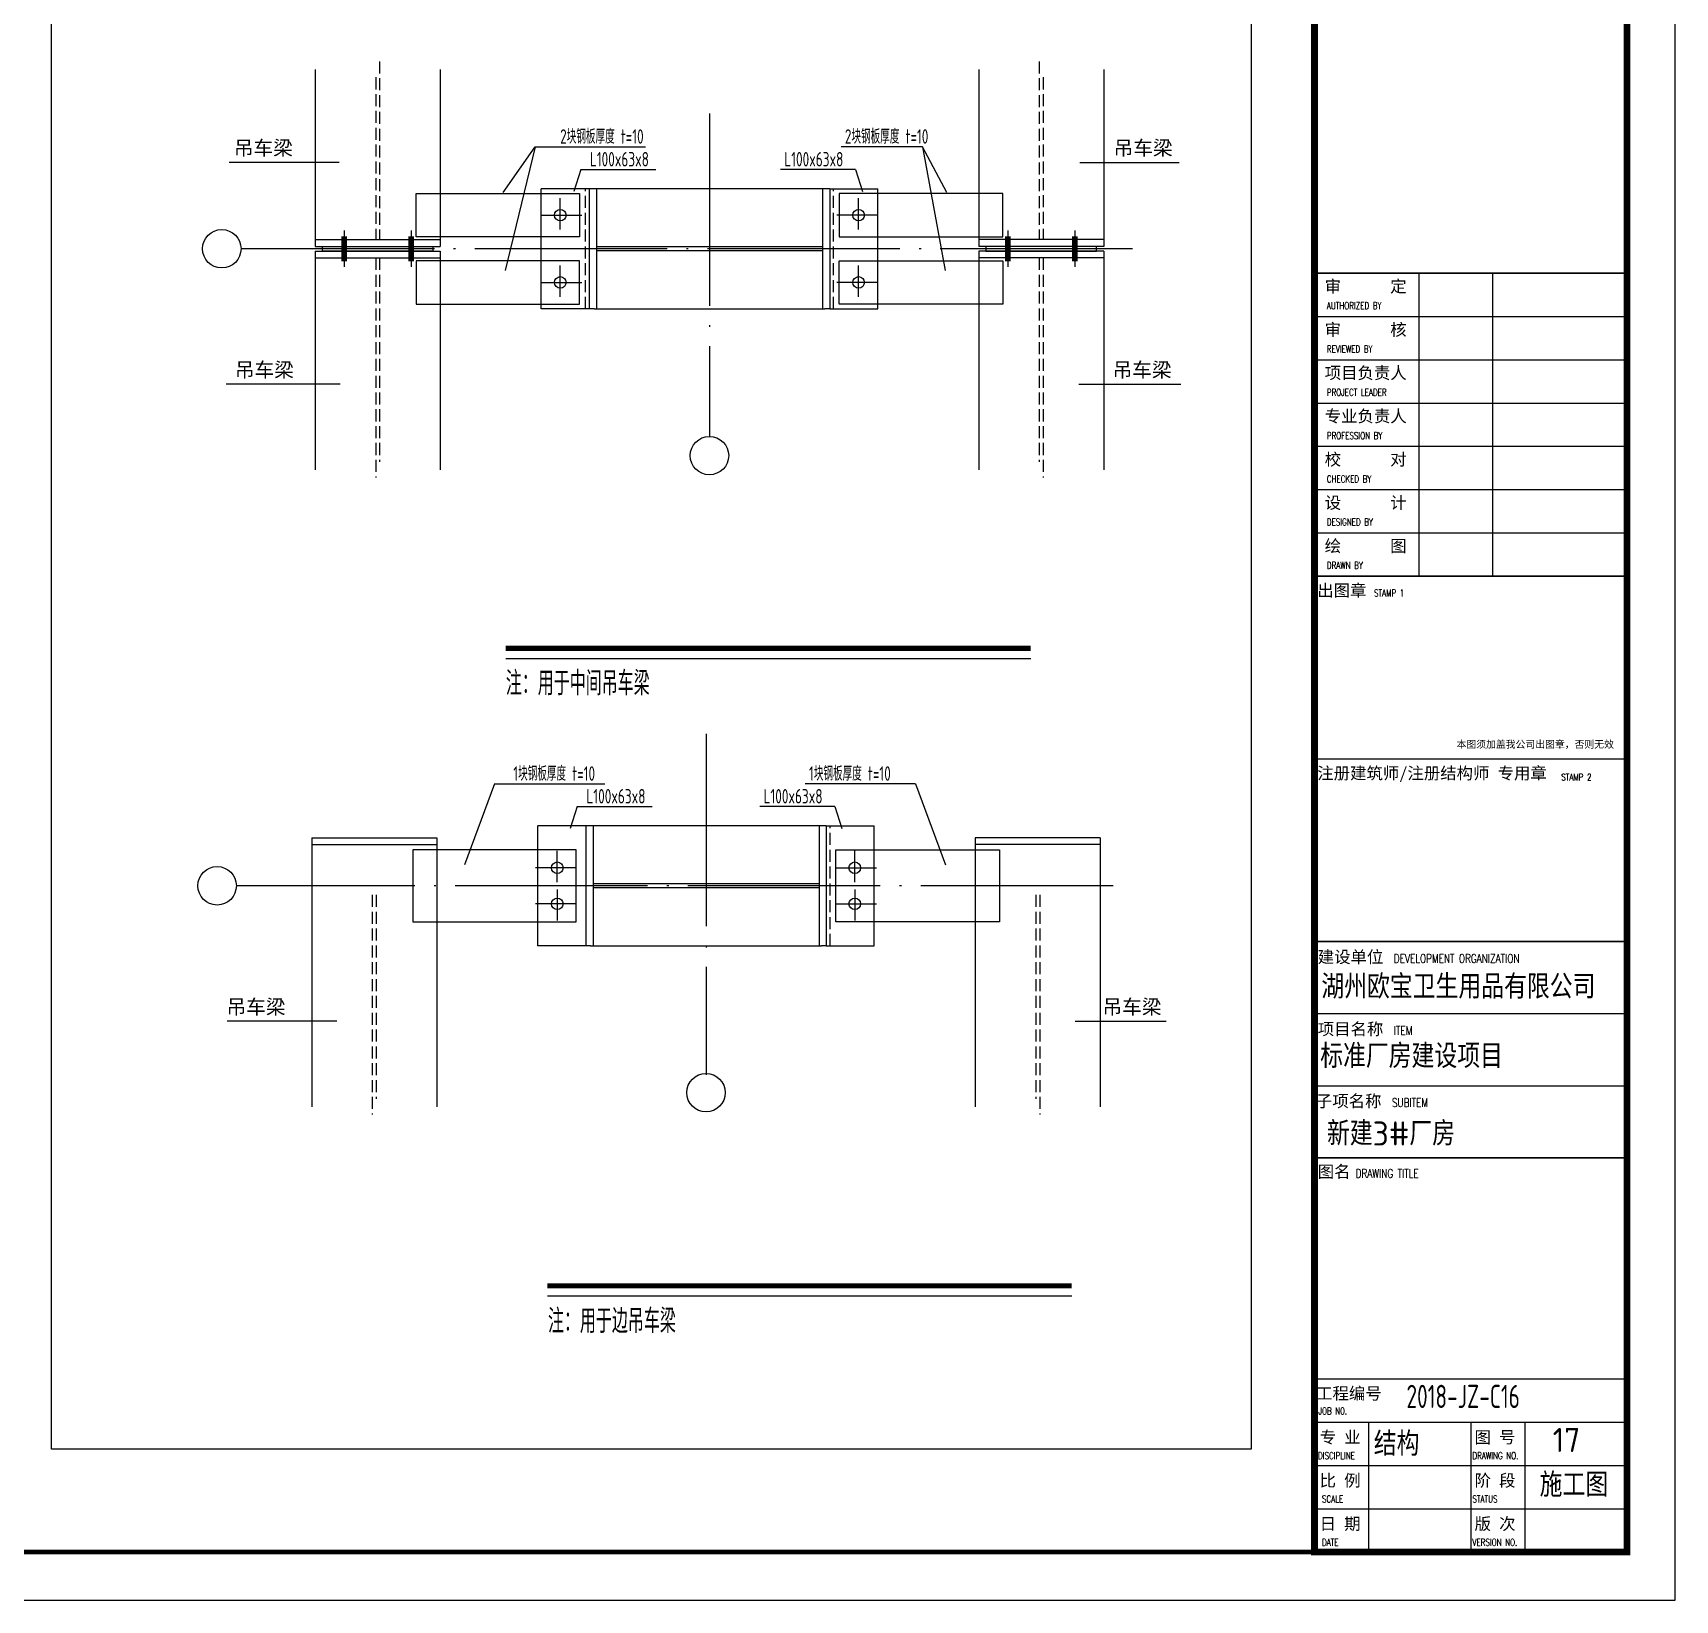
# Model space of a CAD drawing. Extents: x -138012 to 2129925, y -311560 to 0.
# Drawn here: x 2095771 to 2129925, y -188810 to -156209 of the extents above; entities that cross this region are included whole.
import ezdxf
from ezdxf.enums import TextEntityAlignment as Align

# ---------------------------------------------------------------- set-up
doc = ezdxf.new("R2010")
doc.units = 0
doc.header["$LTSCALE"] = 1000
doc.header["$MEASUREMENT"] = 0
doc.linetypes.add('DASH', pattern=[0.35, 0.25, -0.1])
doc.linetypes.add('DOTE', pattern=[2.42, 2, -0.2, 0.02, -0.2])
doc.layers.get('0').update_dxf_attribs({"linetype": 'CONTINUOUS'})
for name, color, linetype in [('14', 2, 'CONTINUOUS'), ('COLU', 7, 'CONTINUOUS'), ('DIM_SYMB', 3, 'CONTINUOUS'), ('DOTE', 253, 'DOTE'), ('PUB_TEXT', 7, 'CONTINUOUS'), ('PUB_TITLE', 4, 'CONTINUOUS'), ('TEXT', 7, 'CONTINUOUS'), ('THIN', 7, 'CONTINUOUS'), ('图层1', 53, 'CONTINUOUS'), ('图框', 4, 'CONTINUOUS'), ('角钢拉板', 211, 'CONTINUOUS')]:
    doc.layers.add(name, color=color, linetype=linetype)
doc.styles.add('H1', font='')
doc.styles.add('iIcon2', font='')
doc.styles.add('MIMI-TKWZ', font='romanc.shx', dxfattribs={"width": 0.75, "oblique": 15, "bigfont": 'bigfont.shx'})
doc.styles.add('STYLE1', font='tssdeng.shx', dxfattribs={"height": 8, "bigfont": 'tssdchn.shx'})
doc.styles.add('TSSD_REIN', font='tssdeng.shx', dxfattribs={"width": 0.7, "bigfont": 'tssdchn.shx'})
doc.styles.get('H1').set_extended_font_data('SimSun')
doc.styles.get('iIcon2').set_extended_font_data('SimSun')

# ---------------------------------------------------------------- blocks, each defined once
blk = doc.blocks.new('564563')
at = {"layer": '图框'}
for p, q in [((189567, -166841), (196067, -166841)), ((189567, -166841), (196067, -166841)), ((191738, -166841), (191738, -173141)), ((193267, -166841), (193267, -173141)), ((189567, -167741), (196067, -167741)), ((189567, -168641), (196067, -168641)), ((189567, -169541), (196067, -169541)), ((189567, -170441), (196067, -170441)), ((189567, -171341), (196067, -171341)), ((189567, -172241), (196067, -172241)), ((189567, -176941), (196067, -176941)), ((189567, -180741), (196067, -180741)), ((189567, -182241), (196067, -182241)), ((189567, -183741), (196067, -183741)), ((189567, -189841), (196067, -189841)), ((189567, -190741), (196067, -190741)), ((190692, -190741), (190692, -193441)), ((192817, -190741), (192817, -193441)), ((193942, -190741), (193942, -193441)), ((189567, -191641), (196067, -191641)), ((189567, -192541), (196067, -192541))]:
    blk.add_line(p, q, dxfattribs=at)
at = {"layer": '图框', "const_width": 140}
blk.add_lwpolyline([(196067, -136041), (189567, -136041), (189567, -193441), (196067, -193441)], close=True, dxfattribs=at)
at = {"layer": '图框', "const_width": 35}
for points in [[(189567, -166841), (196067, -166841)], [(189567, -173141), (196067, -173141)], [(189567, -180741), (196067, -180741)], [(189567, -185241), (196067, -185241)]]:
    blk.add_lwpolyline(points, dxfattribs=at)
at = {"layer": 'PUB_TEXT', "style": 'STYLE1'}
for s, p in [('湖州欧宝卫生用品有限公司', (189709, -181680)), ('标准厂房建设项目', (189685, -183123)), ('新建3#厂房', (189826, -184735))]:
    blk.add_text(s, height=500, dxfattribs=at).set_placement(p, align=Align.MIDDLE_LEFT)
at = {"layer": '图框', "style": 'iIcon2'}
for s, height, p in [('审      定', 250, (189779, -167238)), ('审      核', 250, (189779, -168138)), ('项目负责人', 250, (189779, -169038)), ('专业负责人', 250, (189779, -169938)), ('校      对', 250, (189779, -170838)), ('设      计', 250, (189779, -171738)), ('绘      图', 250, (189779, -172638)), ('出图章', 250, (189624, -173565)), ('本图须加盖我公司出图章，否则无效', 150, (192520, -176714)), ('注册建筑师/注册结构师 专用章', 250, (189624, -177365)), ('建设单位', 250, (189634, -181186)), ('项目名称', 250, (189634, -182686)), ('子项名称', 250, (189595, -184185)), ('图名', 250, (189634, -185651)), ('工程编号', 250, (189600, -190265)), ('专 业', 250, (189673, -191177)), ('图 号', 250, (192895, -191177)), ('比 例', 250, (189673, -192077)), ('阶 段', 250, (192895, -192077)), ('日 期', 250, (189673, -192977)), ('版 次', 250, (192895, -192977))]:
    blk.add_text(s, height=height, dxfattribs=at).set_placement(p)
at = {"layer": '图框', "style": 'MIMI-TKWZ', "width": 0.75}
for s, height, p in [('AUTHORIZED BY', 145, (189823, -167590)), ('REVIEWED BY', 145, (189823, -168490)), ('PROJECT LEADER', 145, (189823, -169390)), ('PROFESSION BY', 145, (189823, -170290)), ('CHECKED BY', 145, (189823, -171190)), ('DESIGNED BY', 145, (189823, -172090)), ('DRAWN BY', 145, (189823, -172990)), ('STAMP 1', 145, (190804, -173562)), ('STAMP 2', 145, (194698, -177395)), ('DEVELOPMENT ORGANIZATION', 180, (191216, -181184)), ('ITEM', 180, (191216, -182684)), ('SUBITEM', 180, (191177, -184182)), ('DRAWING TITLE', 180, (190422, -185655)), ('JOB N0.', 145, (189649, -190581)), ('DISCIPLINE', 145, (189640, -191510)), ('DRAWING NO.', 145, (192851, -191510)), ('SCALE', 145, (189722, -192410)), ('STATUS', 145, (192851, -192410)), ('DATE', 145, (189722, -193310)), ('VERSION NO.', 145, (192851, -193310))]:
    blk.add_text(s, height=height, dxfattribs=at).set_placement(p)

msp = doc.modelspace()

# ---------------------------------------------------------------- linework, layer by layer
for p, q in [((2101641.61, -156971.915, -488.182), (2101641.61, -160649.915, -488.182)), ((2104241.61, -156971.915, -488.182), (2104241.61, -160649.915, -488.182)), ((2115441.606, -156971.915, -488.182), (2115441.606, -160649.915, -488.182)), ((2118041.606, -156971.915, -488.182), (2118041.606, -160649.915, -488.182)), ((2105553.214, -159527.836), (2106219.42, -158579.656, 49.86)), ((2106219.42, -158579.656, 49.86), (2105592.214, -161151.836)), ((2114270.434, -158579.656, 49.86), (2114741.001, -161151.836)), ((2114780.001, -159527.836), (2114270.434, -158579.656, 49.86)), ((2102140.257, -158903.762, 358.404), (2099856.267, -158903.762, -699.339)), ((2107164.454, -159052.465, 49.86), (2107019.827, -159510.554, 1.588)), ((2112879.331, -159052.465, 49.86), (2113023.957, -159510.554, 1.588)), ((2117542.959, -158903.762, 358.404), (2119612.101, -158903.762, -368.95)), ((2107341.608, -159449.915, 1.818), (2106341.608, -159449.915, 1.818)), ((2106341.608, -161949.915, 1.616), (2106341.608, -159449.915, 1.818)), ((2107341.608, -159449.915, 1.818), (2107341.608, -161949.915, -0.202)), ((2107441.608, -159449.915), (2107341.608, -159449.915)), ((2112241.608, -159449.915), (2107441.608, -159449.918, 3.434)), ((2107491.608, -159449.915, 3.434), (2107491.608, -161949.915, 1.414)), ((2112191.608, -159449.915, 1.818), (2112191.608, -161949.915, -0.202)), ((2112341.608, -159449.915), (2112241.608, -159449.915)), ((2112341.608, -159449.915, 1.818), (2113341.608, -159449.915, 1.818)), ((2112341.608, -159449.915, 1.818), (2112341.608, -161949.915, -0.202)), ((2113341.608, -161949.915, 1.616), (2113341.608, -159449.915, 1.818)), ((2101641.61, -160509.915, -488.182), (2104241.61, -160509.915, -488.182)), ((2118041.606, -160509.915, -488.182), (2115441.606, -160509.915, -488.182)), ((2101641.61, -160649.915, -488.182), (2104241.61, -160649.915, -488.182)), ((2101641.61, -160749.915, -488.182), (2101641.61, -165297.836, -488.182)), ((2101641.61, -160749.915, -488.182), (2104241.61, -160749.915, -488.182)), ((2104241.61, -160749.915, -488.182), (2104241.61, -165297.836, -488.182)), ((2112191.608, -160659.915), (2107491.608, -160659.915)), ((2112191.608, -160739.915), (2107491.608, -160739.915)), ((2118041.606, -160649.915, -488.182), (2115441.606, -160649.915, -488.182)), ((2118041.606, -160749.915, -488.182), (2115441.606, -160749.915, -488.182)), ((2115441.606, -160749.915, -488.182), (2115441.606, -165297.836, -488.182)), ((2118041.606, -160749.915, -488.182), (2118041.606, -165297.836, -488.182)), ((2101641.61, -160889.915, -488.182), (2104241.61, -160889.915, -488.182)), ((2118041.606, -160889.915, -488.182), (2115441.606, -160889.915, -488.182)), ((2107341.608, -161949.915, 1.616), (2106341.608, -161949.915, 1.616)), ((2107441.608, -161949.915), (2107341.608, -161949.915)), ((2107441.608, -161949.915), (2112241.608, -161949.915, -0.202)), ((2112341.608, -161949.915), (2112241.608, -161949.915)), ((2112341.608, -161949.915, 1.616), (2113341.608, -161949.915, 1.616)), ((2102161.757, -163517.762, 369.253), (2099791.393, -163517.762, -688.489)), ((2117521.459, -163517.762, 369.253), (2119647.221, -163517.762, -368.132)), ((2105374.523, -171830.266, 15.471), (2104747.317, -173514.753, -34.39)), ((2114125.473, -171830.266, 539.86), (2114752.68, -173514.753, 490)), ((2107092.854, -172303.074, 539.86), (2106948.227, -172761.163, 491.588)), ((2112447.161, -172303.074, 539.86), (2112591.788, -172761.163, 491.588)), ((2107270.007, -172700.525, 491.818), (2106270.007, -172700.525, 491.818)), ((2106270.007, -175200.525, 491.616), (2106270.007, -172700.525, 491.818)), ((2107370.007, -172700.525, 490), (2107270.007, -172700.525, 490)), ((2107270.007, -172700.525, 491.818), (2107270.007, -175200.525, 489.798)), ((2112170.007, -172700.525, 490), (2107370.007, -172700.527, 493.434)), ((2107420.007, -172700.525, 493.434), (2107420.007, -175200.525, 491.414)), ((2112120.007, -172700.525, 491.818), (2112120.007, -175200.525, 489.798)), ((2112270.007, -172700.525, 490), (2112170.007, -172700.525, 490)), ((2112270.007, -172700.525, 491.818), (2112270.007, -175200.525, 489.798)), ((2112270.007, -172700.525, 491.818), (2113270.007, -172700.525, 491.818)), ((2113270.007, -175200.525, 491.616), (2113270.007, -172700.525, 491.818)), ((2101570.009, -172950.525, 1.818), (2101570.009, -178548.446, 1.818)), ((2101570.009, -172950.525, 42.269), (2104170.009, -172950.525, 42.269)), ((2101570.009, -173090.525, 42.269), (2104170.009, -173090.525, 42.269)), ((2104170.009, -172950.525, 1.818), (2104170.009, -178548.446, 1.818)), ((2117970.006, -172950.525, 42.269), (2115370.006, -172950.525, 42.269)), ((2115370.006, -172950.525, 1.818), (2115370.006, -178548.446, 1.818)), ((2117970.006, -173090.525, 42.269), (2115370.006, -173090.525, 42.269)), ((2117970.006, -172950.525, 1.818), (2117970.006, -178548.446, 1.818)), ((2112120.007, -173910.525, 490), (2107420.007, -173910.525, 490)), ((2112120.007, -173990.525, 490), (2107420.007, -173990.525, 490)), ((2107270.007, -175200.525, 491.616), (2106270.007, -175200.525, 491.616)), ((2107370.007, -175200.525, 490), (2107270.007, -175200.525, 490)), ((2107370.007, -175200.525, 490), (2112170.007, -175200.525, 489.798)), ((2112270.007, -175200.525, 490), (2112170.007, -175200.525, 490)), ((2112270.007, -175200.525, 491.616), (2113270.007, -175200.525, 491.616)), ((2102090.156, -176768.371, 859.253), (2099814.004, -176768.371, -198.489)), ((2117449.859, -176768.371, 859.253), (2119338.695, -176768.371, 17.624))]:
    msp.add_line(p, q)
for points, elevation in [([(2107141.608, -160449.915), (2103741.508, -160449.915), (2103741.508, -159549.915), (2107141.608, -159549.915)], 1.616), ([(2112541.608, -160449.915), (2115941.707, -160449.915), (2115941.707, -159549.915), (2112541.608, -159549.915)], 1.616), ([(2104091.61, -160749.915), (2101791.61, -160749.915), (2101791.61, -160649.915), (2104091.61, -160649.915)], -488.182), ([(2115591.606, -160749.915), (2117891.606, -160749.915), (2117891.606, -160649.915), (2115591.606, -160649.915)], -488.182), ([(2107141.608, -160949.915), (2103741.508, -160949.915), (2103741.508, -161849.915), (2107141.608, -161849.915)], 1.616), ([(2112541.608, -160949.915), (2115941.707, -160949.915), (2115941.707, -161849.915), (2112541.608, -161849.915)], 1.616), ([(2107070.007, -173200.525), (2103669.908, -173200.525), (2103669.908, -174700.525), (2107070.007, -174700.525)], 491.717), ([(2112470.007, -173200.525), (2115870.107, -173200.525), (2115870.107, -174700.525), (2112470.007, -174700.525)], 491.717)]:
    msp.add_lwpolyline(points, close=True, dxfattribs=dict(elevation=elevation))
at = {"const_width": 120, "elevation": -488.182}
for points in [[(2102244.687, -160438.415), (2102244.687, -160961.415)], [(2103638.532, -160438.415), (2103638.532, -160961.415)], [(2116044.684, -160438.415), (2116044.684, -160961.415)], [(2117438.528, -160438.415), (2117438.528, -160961.415)]]:
    msp.add_lwpolyline(points, dxfattribs=at)
for centre in [(2099700.256, -160699.915), (2109841.608, -165002.567, 0.408), (2099603.146, -173950.525, 490), (2109770.007, -178253.177, 490.408)]:
    msp.add_circle(centre, 400)
at = {"layer": '14', "linetype": 'DASH'}
for p, q in [((2102981.609, -156802.587, -488.182), (2102981.609, -160509.915, -488.182)), ((2116701.606, -156802.587, -488.182), (2116701.606, -160509.915, -488.182)), ((2102901.609, -157133.779, -488.182), (2102901.609, -160509.915, -488.182)), ((2116781.606, -157133.779, -488.182), (2116781.606, -160509.915, -488.182)), ((2107261.608, -161949.915, 1.818), (2107261.608, -159449.915, 1.818)), ((2112421.608, -161949.915, 1.818), (2112421.608, -159449.915, 1.818)), ((2102901.609, -160889.915, -488.182), (2102901.609, -165459.7, -488.182)), ((2102981.609, -160889.915, -488.182), (2102981.609, -165128.508, -488.182)), ((2116701.606, -160889.915, -488.182), (2116701.606, -165128.508, -488.182)), ((2116781.606, -160889.915, -488.182), (2116781.606, -165459.7, -488.182)), ((2112350.007, -175200.525, 491.818), (2112350.007, -172700.525, 491.818)), ((2102830.009, -174140.525, 1.818), (2102830.009, -178710.31, 1.818)), ((2102910.009, -174140.525, 1.818), (2102910.009, -178379.117, 1.818)), ((2116630.006, -174140.525, 1.818), (2116630.006, -178379.117, 1.818)), ((2116710.006, -174140.525, 1.818), (2116710.006, -178710.31, 1.818))]:
    msp.add_line(p, q, dxfattribs=at)
at = {"layer": 'COLU', "linetype": 'Continuous'}
msp.add_lwpolyline([(2096161.046, -130409.95), (2121109.041, -130409.95), (2121109.041, -185669.024), (2096161.046, -185669.024)], close=True, dxfattribs=at)
at = {"layer": 'DIM_SYMB', "const_width": 105}
for points in [[(2105605.815, -169011.721), (2116522.347, -169011.721)], [(2106473.17, -182269.754), (2117377.55, -182269.754)]]:
    msp.add_lwpolyline(points, dxfattribs=at)
at = {"layer": 'DIM_SYMB'}
for points in [[(2105605.815, -169221.721), (2116522.347, -169221.721)], [(2106473.17, -182479.754), (2117377.55, -182479.754)]]:
    msp.add_lwpolyline(points, dxfattribs=at)
at = {"layer": 'DOTE', "color": 8, "linetype": 'DOTE', "ltscale": 2}
for p, q in [((2109841.608, -157886.352, 0.408), (2109841.608, -164602.567, 0.408)), ((2106740.009, -160299.747, 1.726), (2106740.009, -159650.542, 1.726)), ((2106740.009, -160244.248, 1.726), (2106740.009, -159664.395, 1.726)), ((2112943.207, -160299.747, 1.726), (2112943.207, -159650.542, 1.726)), ((2112943.207, -160244.248, 1.726), (2112943.207, -159664.395, 1.726)), ((2106346.433, -159999.915, 1.726), (2107190.009, -159999.915, 1.726)), ((2113336.782, -159999.915, 1.726), (2112493.207, -159999.915, 1.726)), ((2118641.606, -160699.915, -488.182), (2100100.256, -160699.915)), ((2106740.009, -161699.747, 1.726), (2106740.009, -161050.542, 1.726)), ((2106740.009, -161644.248, 1.726), (2106740.009, -161064.395, 1.726)), ((2112943.207, -161699.747, 1.726), (2112943.207, -161050.542, 1.726)), ((2112943.207, -161644.248, 1.726), (2112943.207, -161064.395, 1.726)), ((2106346.433, -161399.915, 1.726), (2107190.009, -161399.915, 1.726)), ((2113336.782, -161399.915, 1.726), (2112493.207, -161399.915, 1.726)), ((2109770.007, -170792.856, 1.818), (2109770.007, -177881.587, 1.818)), ((2106676.432, -173875.357, 374.906), (2106676.432, -173226.151, 374.906)), ((2106676.432, -173819.857, 374.906), (2106676.432, -173240.005, 374.906)), ((2112863.583, -173875.357, 374.906), (2112863.583, -173226.151, 374.906)), ((2112863.583, -173819.857, 374.906), (2112863.583, -173240.005, 374.906)), ((2107070.007, -173575.525, 374.906), (2106226.432, -173575.525, 374.906)), ((2112470.007, -173575.525, 374.906), (2113313.583, -173575.525, 374.906)), ((2118234.202, -173950.525, 1.818), (2100003.146, -173950.525, 490)), ((2106676.432, -174025.693, 374.906), (2106676.432, -174674.898, 374.906)), ((2106676.432, -174081.192, 374.906), (2106676.432, -174661.045, 374.906)), ((2112863.583, -174025.693, 374.906), (2112863.583, -174674.898, 374.906)), ((2112863.583, -174081.192, 374.906), (2112863.583, -174661.045, 374.906)), ((2107070.007, -174325.525, 374.906), (2106226.432, -174325.525, 374.906)), ((2112470.007, -174325.525, 374.906), (2113313.583, -174325.525, 374.906))]:
    msp.add_line(p, q, dxfattribs=at)
at = {"layer": 'PUB_TITLE'}
msp.add_lwpolyline([(2045824.534, -188809.95), (2129924.534, -188809.95), (2129924.534, -129409.95), (2045824.534, -129409.95)], close=True, dxfattribs=at)
at = {"layer": 'PUB_TITLE', "const_width": 100}
msp.add_lwpolyline([(2048324.534, -187809.95), (2128924.534, -187809.95), (2128924.534, -130409.95), (2048324.534, -130409.95)], close=True, dxfattribs=at)
at = {"layer": 'TEXT'}
for p, q in [((2106219.42, -158579.656, 49.86), (2108509.784, -158579.656, 49.86)), ((2114270.434, -158579.656, 49.86), (2112580.071, -158579.656, 49.86)), ((2107164.454, -159052.465, 49.86), (2108723.624, -159052.465, 49.86)), ((2112879.331, -159052.465, 49.86), (2111320.161, -159052.465, 49.86)), ((2105374.523, -171830.266, 15.471), (2107664.887, -171830.266, 15.471)), ((2114125.473, -171830.266, 539.86), (2111835.11, -171830.266, 539.86)), ((2107092.854, -172303.074, 539.86), (2108652.023, -172303.074, 539.86)), ((2112447.161, -172303.074, 539.86), (2110887.992, -172303.074, 539.86))]:
    msp.add_line(p, q, dxfattribs=at)
at = {"layer": 'THIN', "color": 252}
for p, q in [((2102244.687, -160321.307, -488.182), (2102244.687, -161078.523, -488.182)), ((2103638.532, -160321.307, -488.182), (2103638.532, -161078.523, -488.182)), ((2116044.684, -160321.307, -488.182), (2116044.684, -161078.523, -488.182)), ((2117438.528, -160321.307, -488.182), (2117438.528, -161078.523, -488.182))]:
    msp.add_line(p, q, dxfattribs=at)
at = {"layer": '角钢拉板'}
for centre in [(2106740.009, -159999.915, 1.726), (2106740.009, -159999.915, 1.726), (2112943.207, -159999.915, 1.726), (2112943.207, -159999.915, 1.726), (2106740.009, -161399.915, 1.726), (2106740.009, -161399.915, 1.726), (2112943.207, -161399.915, 1.726), (2112943.207, -161399.915, 1.726), (2106676.432, -173575.525, 374.906), (2106676.432, -173575.525, 374.906), (2112863.583, -173575.525, 374.906), (2112863.583, -173575.525, 374.906), (2106676.432, -174325.525, 374.906), (2106676.432, -174325.525, 374.906), (2112863.583, -174325.525, 374.906), (2112863.583, -174325.525, 374.906)]:
    msp.add_circle(centre, 120, dxfattribs=at)

# ---------------------------------------------------------------- block references
at = {"layer": 'TEXT'}
msp.add_blockref('564563', (1932857.75, 5631.499), dxfattribs=at)

# ---------------------------------------------------------------- texts
at = {"layer": 'PUB_TEXT', "style": 'H1'}
for p in [(2099950.641, -158753.406, -813.685), (2118247.046, -158753.406, -813.685), (2099972.141, -163367.406, -802.835), (2118225.546, -163367.406, -802.835), (2099798.218, -176618.016, -312.835), (2118014.96, -176618.016, -312.835)]:
    msp.add_text('吊车梁', height=300, dxfattribs=at).set_placement(p)
at = {"layer": 'PUB_TEXT', "style": 'STYLE1'}
for s, p in [('结构', (2123657.557, -185557.308)), ('17', (2127378.242, -185477.931)), ('施工图', (2127105.621, -186410.251))]:
    msp.add_text(s, height=500, dxfattribs=at).set_placement(p, align=Align.MIDDLE_LEFT)
at = {"layer": 'TEXT', "style": 'TSSD_REIN', "width": 0.7}
for s, p in [('2块钢板厚度 t=10', (2106736.525, -158514.368, 49.86)), ('2块钢板厚度 t=10', (2112657.176, -158514.368, 49.86)), ('L100x63x8', (2107354.211, -158987.176, 49.86)), ('L100x63x8', (2111397.266, -158987.176, 49.86)), ('1块钢板厚度 t=10', (2105762.397, -171764.978, 15.471)), ('1块钢板厚度 t=10', (2111912.215, -171764.978, 539.86)), ('L100x63x8', (2107282.611, -172237.786, 539.86)), ('L100x63x8', (2110965.097, -172237.786, 539.86))]:
    msp.add_text(s, height=300, dxfattribs=at).set_placement(p)
at = {"layer": 'TEXT', "color": 0, "style": 'TSSD_REIN', "width": 0.7}
for s, p in [('注：用于中间吊车梁', (2105606.361, -169989.282)), ('注：用于边吊车梁', (2106483.072, -183254.297, 490))]:
    msp.add_text(s, height=500, dxfattribs=at).set_placement(p)
at = {"layer": '图层1', "style": 'TSSD_REIN', "width": 0.7}
msp.add_text('2018-JZ-C16 ', height=482.2695, dxfattribs=at).set_placement((2124337.144, -184812.885))

doc.saveas('drawing.dxf')
